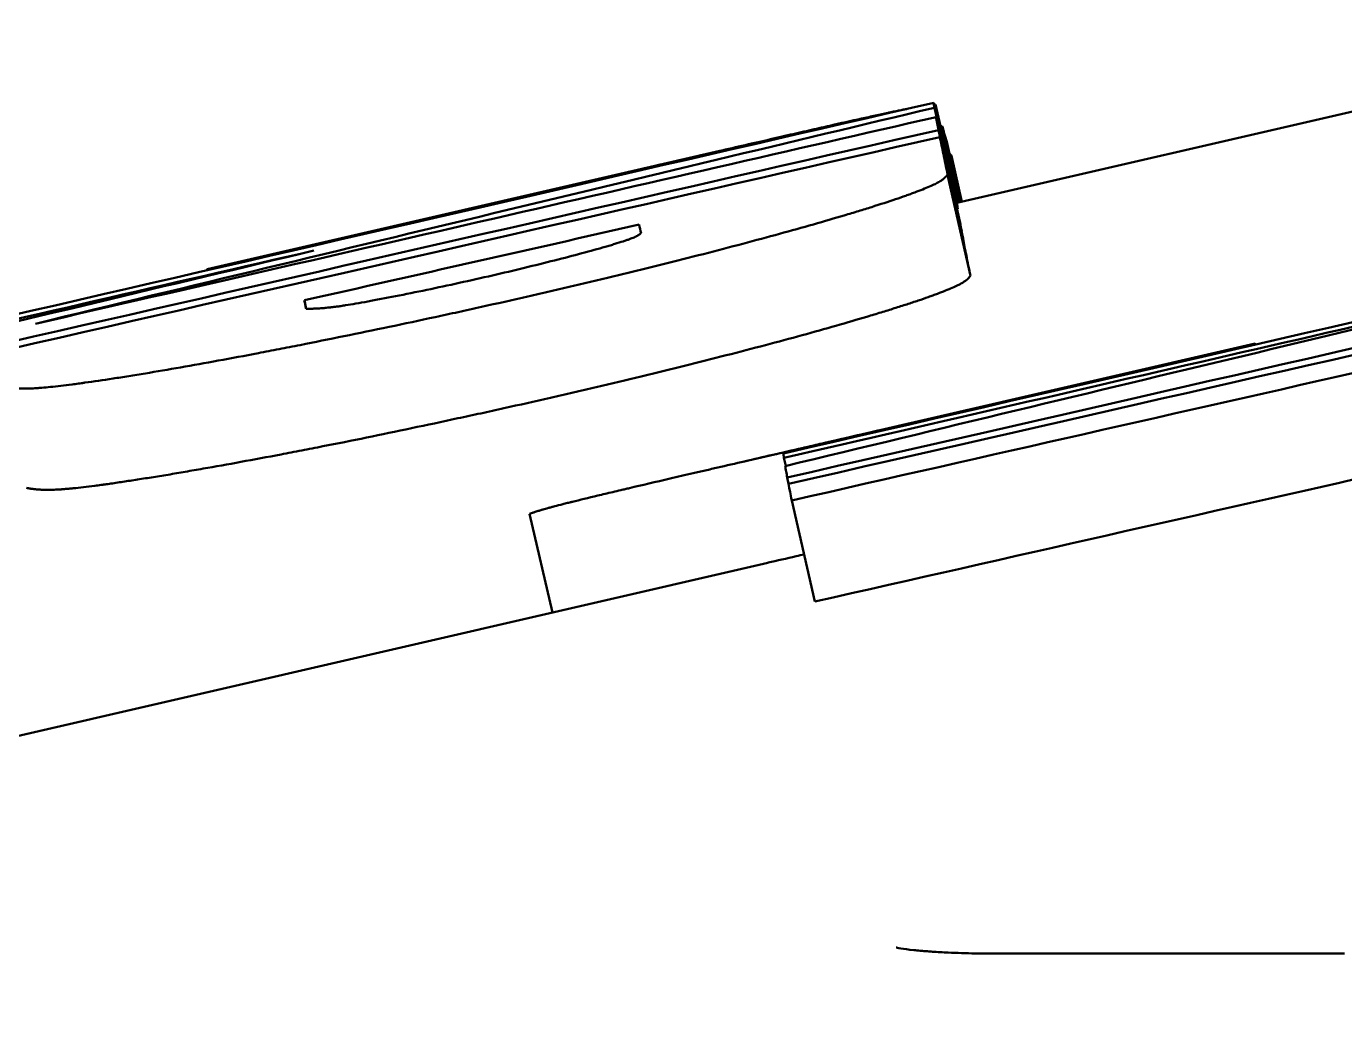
# Model space of a CAD drawing. Header units: millimetres. Extents: x 1510 to 10524, y 7125 to 13164.
# Drawn here: x 4975.117 to 4976.384, y 11275.893 to 11276.846 of the extents above; entities that cross this region are included whole.
import ezdxf

# ---------------------------------------------------------------- set-up
doc = ezdxf.new("R2010")
doc.units = ezdxf.units.MM
doc.header["$LTSCALE"] = 4
doc.layers.add('Visible (ISO)', color=7, linetype='Continuous', lineweight=50)

msp = doc.modelspace()

# ---------------------------------------------------------------- linework, layer by layer
at = {"layer": 'Visible (ISO)'}
for p, q in [((4976.7469, 11276.8456), (4976.0115, 11276.6759)), ((4976.0118, 11276.6748), (4975.9893, 11276.7722)), ((4976.0127, 11276.6761), (4975.9909, 11276.7705)), ((4976.0123, 11276.6699), (4975.9898, 11276.7674)), ((4976.0137, 11276.6609), (4975.9914, 11276.7584)), ((4976.016, 11276.6485), (4975.9937, 11276.7459)), ((4975.9973, 11276.7498), (4975.9958, 11276.7495)), ((4976.0141, 11276.6765), (4975.9973, 11276.7498)), ((4976.0173, 11276.6416), (4975.9951, 11276.7391)), ((4976.0147, 11276.6766), (4976.0016, 11276.7345)), ((4975.7835, 11276.7259), (4975.2908, 11276.6121)), ((4976.0061, 11276.7212), (4976.0161, 11276.6769)), ((4976.0244, 11276.6056), (4976.0025, 11276.703)), ((4976.0123, 11276.6699), (4976.0117, 11276.6698)), ((4976.016, 11276.6485), (4976.0157, 11276.6484)), ((4975.2909, 11276.6111), (4975.2907, 11276.6119)), ((4975.3861, 11276.5741), (4975.3842, 11276.5822)), ((4976.298, 11276.5406), (4975.8071, 11276.4273)), ((4976.298, 11276.5396), (4976.2978, 11276.5404)), ((4976.2985, 11276.5397), (4976.2985, 11276.54)), ((4975.8469, 11276.4229), (4975.8451, 11276.4307)), ((4975.8497, 11276.4058), (4975.8484, 11276.4118)), ((4975.8748, 11276.2924), (4975.8527, 11276.3898)), ((4975.6226, 11276.282), (4975.6007, 11276.3768)), ((4975.8296, 11276.3298), (4973.9389, 11275.8933)), ((4976.3841, 11275.9539), (4976.0595, 11275.9539))]:
    msp.add_line(p, q, dxfattribs=at)
for centre, major_axis, ratio, start_param, end_param in [((4987.1858, 11230.1574), (-11.1964, 46.616), 0.001375, 0.00679, 0.015757), ((4986.7665, 11230.0564), (-10.7546, 46.6196), 0.001378, 0.006802, 0.015769), ((4987.5675, 11225.7655), (-11.8709, 50.9422), 0.001154, 0.045221, 0.048669), ((4987.1398, 11227.1428), (-11.849, 49.4693), 0.001376, 6.283174, 6.285856), ((4987.5709, 11224.3954), (-12.1958, 52.2379), 0.001186, 0.043976, 0.047338), ((4988.4925, 11225.7379), (-12.1946, 50.8026), 0.001376, 6.277992, 6.285777), ((4988.4889, 11223.5074), (-12.644, 52.9286), 0.001371, 0.005937, 0.013835)]:
    msp.add_ellipse(centre, major_axis=major_axis, ratio=ratio, start_param=start_param, end_param=end_param, dxfattribs=at)
for points in [[(4974.5277, 11276.435), (4975.0468, 11276.5547), (4975.534, 11276.6672), (4975.9893, 11276.7722)], [(4975.8447, 11276.435), (4976.3638, 11276.5547), (4976.851, 11276.6672), (4977.3062, 11276.7722)], [(4975.9909, 11276.7705), (4975.9905, 11276.7705), (4975.9901, 11276.7705), (4975.9897, 11276.7704)], [(4975.9898, 11276.7674), (4975.7127, 11276.7013), (4975.4247, 11276.632), (4975.1258, 11276.5597)], [(4975.1258, 11276.5597), (4975.4254, 11276.6285), (4975.7139, 11276.6947), (4975.9914, 11276.7584)], [(4975.9937, 11276.7459), (4975.5362, 11276.6415), (4975.0487, 11276.5301), (4974.5314, 11276.4118)], [(4977.3107, 11276.7459), (4976.8532, 11276.6415), (4976.3657, 11276.5301), (4975.8484, 11276.4118)], [(4974.5325, 11276.4057), (4975.0501, 11276.5239), (4975.5376, 11276.635), (4975.9951, 11276.7391)], [(4975.8495, 11276.4057), (4976.3671, 11276.5239), (4976.8546, 11276.635), (4977.3121, 11276.7391)], [(4976.0061, 11276.7212), (4976.006, 11276.722), (4976.0052, 11276.7225), (4976.0042, 11276.7229)], [(4975.3842, 11276.5822), (4975.493, 11276.6068), (4975.6003, 11276.631), (4975.7061, 11276.655)], [(4975.3934, 11276.63), (4975.1155, 11276.566), (4974.8271, 11276.4996), (4974.5281, 11276.4307)], [(4974.5294, 11276.4227), (4974.8277, 11276.4948), (4975.1157, 11276.5639), (4975.3934, 11276.63)], [(4976.7104, 11276.63), (4976.4325, 11276.566), (4976.1441, 11276.4996), (4975.8451, 11276.4307)], [(4975.8463, 11276.4227), (4976.1447, 11276.4948), (4976.4327, 11276.5639), (4976.7104, 11276.63)], [(4976.4086, 11276.5159), (4976.2274, 11276.4748), (4976.0421, 11276.4328), (4975.8527, 11276.3898)], [(4976.4302, 11276.4184), (4976.2492, 11276.3773), (4976.0641, 11276.3354), (4975.8748, 11276.2924)]]:
    msp.add_open_spline(points, degree=3, dxfattribs=at)
for points, knots in [([(4975.9637, 11276.7663), (4975.9631, 11276.7662), (4975.9625, 11276.7661), (4975.962, 11276.766), (4975.9606, 11276.7657), (4975.9592, 11276.7654), (4975.9577, 11276.7651), (4975.9547, 11276.7645), (4975.9515, 11276.7638), (4975.948, 11276.7631), (4975.9476, 11276.763), (4975.9471, 11276.7629), (4975.9466, 11276.7628), (4975.9461, 11276.7627), (4975.9457, 11276.7626), (4975.9452, 11276.7625), (4975.9443, 11276.7623), (4975.9433, 11276.7621), (4975.9423, 11276.7619), (4975.9404, 11276.7615), (4975.9384, 11276.761), (4975.9363, 11276.7606), (4975.9322, 11276.7597), (4975.9278, 11276.7587), (4975.9232, 11276.7577), (4975.914, 11276.7557), (4975.9038, 11276.7534), (4975.8926, 11276.7509), (4975.8919, 11276.7507), (4975.8911, 11276.7505), (4975.8903, 11276.7503), (4975.8896, 11276.7502), (4975.8888, 11276.75), (4975.8881, 11276.7498), (4975.8866, 11276.7495), (4975.8851, 11276.7492), (4975.8835, 11276.7488), (4975.8804, 11276.7481), (4975.8773, 11276.7474), (4975.8741, 11276.7467), (4975.8677, 11276.7452), (4975.861, 11276.7437), (4975.8541, 11276.7421), (4975.8524, 11276.7417), (4975.8506, 11276.7413), (4975.8488, 11276.7409), (4975.847, 11276.7405), (4975.8452, 11276.7401), (4975.8434, 11276.7396), (4975.8397, 11276.7388), (4975.8359, 11276.7379), (4975.8321, 11276.737), (4975.8244, 11276.7353), (4975.8163, 11276.7334), (4975.8079, 11276.7315), (4975.7996, 11276.7296), (4975.7911, 11276.7276), (4975.7823, 11276.7256), (4975.7734, 11276.7235), (4975.7644, 11276.7214), (4975.755, 11276.7193), (4975.7363, 11276.715), (4975.7166, 11276.7104), (4975.6958, 11276.7056), (4975.6945, 11276.7053), (4975.6933, 11276.705), (4975.692, 11276.7047), (4975.6908, 11276.7044), (4975.6896, 11276.7041), (4975.6883, 11276.7038), (4975.6858, 11276.7033), (4975.6833, 11276.7027), (4975.6808, 11276.7021), (4975.6757, 11276.7009), (4975.6706, 11276.6997), (4975.6654, 11276.6985), (4975.6551, 11276.6962), (4975.6445, 11276.6937), (4975.6337, 11276.6912), (4975.6121, 11276.6862), (4975.5896, 11276.681), (4975.5662, 11276.6756), (4975.5647, 11276.6752), (4975.5634, 11276.6749), (4975.5621, 11276.6746), (4975.5607, 11276.6743), (4975.5593, 11276.674), (4975.5579, 11276.6737), (4975.5552, 11276.673), (4975.5524, 11276.6724), (4975.5496, 11276.6717), (4975.5441, 11276.6704), (4975.5384, 11276.6691), (4975.5328, 11276.6678), (4975.5215, 11276.6652), (4975.5099, 11276.6625), (4975.4982, 11276.6598), (4975.4975, 11276.6597), (4975.4969, 11276.6595), (4975.4962, 11276.6594), (4975.4955, 11276.6592), (4975.4949, 11276.6591), (4975.4942, 11276.6589), (4975.4929, 11276.6586), (4975.4915, 11276.6583), (4975.4902, 11276.658), (4975.4874, 11276.6573), (4975.4847, 11276.6567), (4975.482, 11276.6561), (4975.4764, 11276.6548), (4975.4708, 11276.6535), (4975.4651, 11276.6522), (4975.4536, 11276.6495), (4975.4417, 11276.6468), (4975.4294, 11276.6439), (4975.4286, 11276.6438), (4975.4281, 11276.6436), (4975.4275, 11276.6435), (4975.4269, 11276.6433), (4975.4262, 11276.6432), (4975.4256, 11276.643), (4975.4243, 11276.6428), (4975.423, 11276.6425), (4975.4217, 11276.6421), (4975.419, 11276.6415), (4975.4164, 11276.6409), (4975.4137, 11276.6403), (4975.4082, 11276.639), (4975.4026, 11276.6378), (4975.3969, 11276.6364), (4975.3853, 11276.6338), (4975.3731, 11276.6309), (4975.3602, 11276.6279), (4975.3594, 11276.6278), (4975.3592, 11276.6277), (4975.3587, 11276.6276), (4975.3582, 11276.6275), (4975.3577, 11276.6274), (4975.3572, 11276.6273), (4975.3562, 11276.627), (4975.3552, 11276.6268), (4975.3541, 11276.6265), (4975.3519, 11276.626), (4975.3497, 11276.6255), (4975.3473, 11276.625), (4975.3425, 11276.6239), (4975.3372, 11276.6226), (4975.3314, 11276.6213), (4975.3198, 11276.6186), (4975.3062, 11276.6155), (4975.2907, 11276.6119)], [0.1965334, 0.1965334, 0.1965334, 0.1965334, 0.203125, 0.203125, 0.203125, 0.21875, 0.21875, 0.21875, 0.25, 0.25, 0.25, 0.2539062, 0.2539062, 0.2539062, 0.2578125, 0.2578125, 0.2578125, 0.265625, 0.265625, 0.265625, 0.28125, 0.28125, 0.28125, 0.3125, 0.3125, 0.3125, 0.375, 0.375, 0.375, 0.3789062, 0.3789062, 0.3789062, 0.3828125, 0.3828125, 0.3828125, 0.390625, 0.390625, 0.390625, 0.40625, 0.40625, 0.40625, 0.4375, 0.4375, 0.4375, 0.4453125, 0.4453125, 0.4453125, 0.453125, 0.453125, 0.453125, 0.46875, 0.46875, 0.46875, 0.5, 0.5, 0.5, 0.53125, 0.53125, 0.53125, 0.5625, 0.5625, 0.5625, 0.625, 0.625, 0.625, 0.6289062, 0.6289062, 0.6289062, 0.6328125, 0.6328125, 0.6328125, 0.640625, 0.640625, 0.640625, 0.65625, 0.65625, 0.65625, 0.6875, 0.6875, 0.6875, 0.75, 0.75, 0.75, 0.7539062, 0.7539062, 0.7539062, 0.7578125, 0.7578125, 0.7578125, 0.765625, 0.765625, 0.765625, 0.78125, 0.78125, 0.78125, 0.8125, 0.8125, 0.8125, 0.8144531, 0.8144531, 0.8144531, 0.8164062, 0.8164062, 0.8164062, 0.8203125, 0.8203125, 0.8203125, 0.828125, 0.828125, 0.828125, 0.84375, 0.84375, 0.84375, 0.875, 0.875, 0.875, 0.8769531, 0.8769531, 0.8769531, 0.8789062, 0.8789062, 0.8789062, 0.8828125, 0.8828125, 0.8828125, 0.890625, 0.890625, 0.890625, 0.90625, 0.90625, 0.90625, 0.9375, 0.9375, 0.9375, 0.9394531, 0.9394531, 0.9394531, 0.9414062, 0.9414062, 0.9414062, 0.9453125, 0.9453125, 0.9453125, 0.953125, 0.953125, 0.953125, 0.96875, 0.96875, 0.96875, 1, 1, 1, 1]), ([(4975.9914, 11276.7584), (4975.9917, 11276.7566), (4975.992, 11276.7547), (4975.9928, 11276.7505), (4975.9933, 11276.7483), (4975.9937, 11276.7459)], [-0.4298864, -0.4298864, -0.4298864, -0.4298864, -0.2149431, -0.2149431, 0, 0, 0, 0]), ([(4976.0016, 11276.7345), (4976.0008, 11276.7374), (4976, 11276.7401), (4975.9986, 11276.7452), (4975.9979, 11276.7476), (4975.9973, 11276.7498)], [-0.4358984, -0.4358984, -0.4358984, -0.4358984, -0.2179492, -0.2179492, 0, 0, 0, 0]), ([(4975.9951, 11276.7391), (4975.9961, 11276.7341), (4975.9972, 11276.7286), (4975.9997, 11276.7166), (4976.0011, 11276.7101), (4976.0025, 11276.703)], [-0.8046423, -0.8046423, -0.8046423, -0.8046423, -0.4028699, -0.4028699, 0, 0, 0, 0]), ([(4976.0025, 11276.703), (4976.0014, 11276.7017), (4976.0005, 11276.7007), (4975.9996, 11276.6999), (4975.9996, 11276.6998), (4975.9995, 11276.6998), (4975.9995, 11276.6998), (4975.9994, 11276.6997), (4975.9994, 11276.6997), (4975.9993, 11276.6996), (4975.9993, 11276.6996), (4975.9992, 11276.6995), (4975.9991, 11276.6994), (4975.9989, 11276.6993), (4975.9987, 11276.6991), (4975.9985, 11276.699), (4975.9981, 11276.6986), (4975.9977, 11276.6983), (4975.9973, 11276.698), (4975.9965, 11276.6974), (4975.9955, 11276.6968), (4975.9945, 11276.6962), (4975.9944, 11276.6961), (4975.9942, 11276.696), (4975.994, 11276.6959), (4975.9939, 11276.6959), (4975.9937, 11276.6958), (4975.9936, 11276.6957), (4975.9933, 11276.6955), (4975.9929, 11276.6953), (4975.9926, 11276.6951), (4975.9919, 11276.6948), (4975.9912, 11276.6944), (4975.9904, 11276.694), (4975.9889, 11276.6933), (4975.9871, 11276.6925), (4975.9851, 11276.6916), (4975.9812, 11276.6899), (4975.9765, 11276.688), (4975.9709, 11276.6859), (4975.9695, 11276.6854), (4975.9681, 11276.6849), (4975.9667, 11276.6844), (4975.9652, 11276.6838), (4975.9637, 11276.6833), (4975.9622, 11276.6828), (4975.9591, 11276.6817), (4975.9558, 11276.6805), (4975.9524, 11276.6794), (4975.9455, 11276.677), (4975.9378, 11276.6746), (4975.9295, 11276.6719), (4975.9274, 11276.6713), (4975.9253, 11276.6706), (4975.9232, 11276.67), (4975.9211, 11276.6693), (4975.919, 11276.6686), (4975.9168, 11276.668), (4975.9124, 11276.6666), (4975.9079, 11276.6653), (4975.9032, 11276.6639), (4975.8939, 11276.6611), (4975.884, 11276.6582), (4975.8735, 11276.6552), (4975.863, 11276.6522), (4975.8522, 11276.6492), (4975.8409, 11276.6461), (4975.8296, 11276.643), (4975.8178, 11276.6398), (4975.8056, 11276.6366), (4975.7933, 11276.6333), (4975.7808, 11276.63), (4975.7679, 11276.6267), (4975.7549, 11276.6234), (4975.7415, 11276.62), (4975.7278, 11276.6166), (4975.7209, 11276.6149), (4975.7141, 11276.6132), (4975.7072, 11276.6115), (4975.7002, 11276.6098), (4975.6932, 11276.6081), (4975.6861, 11276.6064), (4975.672, 11276.603), (4975.6576, 11276.5995), (4975.6429, 11276.5961), (4975.6356, 11276.5944), (4975.6284, 11276.5927), (4975.621, 11276.591), (4975.6137, 11276.5893), (4975.6064, 11276.5876), (4975.599, 11276.5859), (4975.5842, 11276.5825), (4975.5694, 11276.5792), (4975.5544, 11276.5758), (4975.5469, 11276.5742), (4975.5395, 11276.5726), (4975.5321, 11276.5709), (4975.5247, 11276.5693), (4975.5173, 11276.5677), (4975.5099, 11276.5661), (4975.4951, 11276.5629), (4975.4803, 11276.5597), (4975.4656, 11276.5566), (4975.4509, 11276.5536), (4975.4365, 11276.5506), (4975.4223, 11276.5477), (4975.4081, 11276.5448), (4975.3941, 11276.542), (4975.3803, 11276.5392), (4975.3734, 11276.5379), (4975.3666, 11276.5366), (4975.3599, 11276.5353), (4975.3532, 11276.534), (4975.3466, 11276.5327), (4975.34, 11276.5314), (4975.3269, 11276.5289), (4975.314, 11276.5265), (4975.3014, 11276.5242), (4975.2889, 11276.5219), (4975.2768, 11276.5198), (4975.2652, 11276.5177), (4975.2535, 11276.5157), (4975.2423, 11276.5137), (4975.2314, 11276.5119), (4975.2287, 11276.5115), (4975.226, 11276.511), (4975.2233, 11276.5106), (4975.2206, 11276.5102), (4975.218, 11276.5097), (4975.2154, 11276.5093), (4975.2102, 11276.5085), (4975.2052, 11276.5077), (4975.2003, 11276.5069), (4975.1907, 11276.5055), (4975.1817, 11276.5041), (4975.1733, 11276.503), (4975.1723, 11276.5028), (4975.1712, 11276.5027), (4975.1701, 11276.5025), (4975.1691, 11276.5024), (4975.168, 11276.5022), (4975.167, 11276.5021), (4975.165, 11276.5018), (4975.163, 11276.5015), (4975.161, 11276.5013), (4975.1571, 11276.5008), (4975.1535, 11276.5003), (4975.15, 11276.4999), (4975.1431, 11276.4991), (4975.137, 11276.4985), (4975.1319, 11276.4981), (4975.1315, 11276.4981), (4975.1313, 11276.498), (4975.131, 11276.498), (4975.1307, 11276.498), (4975.1304, 11276.498), (4975.1301, 11276.498), (4975.1296, 11276.4979), (4975.129, 11276.4979), (4975.1284, 11276.4978), (4975.1273, 11276.4978), (4975.1262, 11276.4977), (4975.1252, 11276.4976), (4975.123, 11276.4975), (4975.121, 11276.4974), (4975.119, 11276.4974), (4975.1151, 11276.4973), (4975.1116, 11276.4973), (4975.1085, 11276.4975), (4975.1084, 11276.4975), (4975.1083, 11276.4975), (4975.1083, 11276.4975), (4975.1082, 11276.4975), (4975.1081, 11276.4975), (4975.108, 11276.4975), (4975.1079, 11276.4976), (4975.1077, 11276.4976), (4975.1076, 11276.4976), (4975.1073, 11276.4976), (4975.107, 11276.4976), (4975.1067, 11276.4976), (4975.1061, 11276.4977), (4975.1054, 11276.4977), (4975.1048, 11276.4978), (4975.1036, 11276.4979), (4975.1024, 11276.4981), (4975.1012, 11276.4982), (4975.1012, 11276.4982), (4975.1011, 11276.4982), (4975.1011, 11276.4982), (4975.1011, 11276.4982), (4975.101, 11276.4982), (4975.1009, 11276.4983), (4975.1008, 11276.4983), (4975.1008, 11276.4983), (4975.1007, 11276.4983), (4975.1005, 11276.4983), (4975.1003, 11276.4983), (4975.1001, 11276.4984), (4975.0997, 11276.4984), (4975.0992, 11276.4985), (4975.0987, 11276.4986), (4975.0977, 11276.4987), (4975.0965, 11276.4989), (4975.0951, 11276.4992)], [0, 0, 0, 0, 0.03125, 0.03125, 0.03125, 0.032227, 0.032227, 0.032227, 0.033203, 0.033203, 0.033203, 0.035156, 0.035156, 0.035156, 0.039063, 0.039063, 0.039063, 0.046875, 0.046875, 0.046875, 0.0625, 0.0625, 0.0625, 0.064453, 0.064453, 0.064453, 0.066406, 0.066406, 0.066406, 0.070313, 0.070313, 0.070313, 0.078125, 0.078125, 0.078125, 0.09375, 0.09375, 0.09375, 0.125, 0.125, 0.125, 0.132812, 0.132812, 0.132812, 0.140625, 0.140625, 0.140625, 0.15625, 0.15625, 0.15625, 0.1875, 0.1875, 0.1875, 0.195312, 0.195312, 0.195312, 0.203125, 0.203125, 0.203125, 0.21875, 0.21875, 0.21875, 0.25, 0.25, 0.25, 0.28125, 0.28125, 0.28125, 0.3125, 0.3125, 0.3125, 0.34375, 0.34375, 0.34375, 0.375, 0.375, 0.375, 0.390625, 0.390625, 0.390625, 0.40625, 0.40625, 0.40625, 0.4375, 0.4375, 0.4375, 0.453125, 0.453125, 0.453125, 0.46875, 0.46875, 0.46875, 0.5, 0.5, 0.5, 0.515625, 0.515625, 0.515625, 0.53125, 0.53125, 0.53125, 0.5625, 0.5625, 0.5625, 0.59375, 0.59375, 0.59375, 0.625, 0.625, 0.625, 0.640625, 0.640625, 0.640625, 0.65625, 0.65625, 0.65625, 0.6875, 0.6875, 0.6875, 0.71875, 0.71875, 0.71875, 0.75, 0.75, 0.75, 0.757813, 0.757813, 0.757813, 0.765625, 0.765625, 0.765625, 0.78125, 0.78125, 0.78125, 0.8125, 0.8125, 0.8125, 0.816406, 0.816406, 0.816406, 0.820313, 0.820313, 0.820313, 0.828125, 0.828125, 0.828125, 0.84375, 0.84375, 0.84375, 0.875, 0.875, 0.875, 0.876953, 0.876953, 0.876953, 0.878906, 0.878906, 0.878906, 0.882813, 0.882813, 0.882813, 0.890625, 0.890625, 0.890625, 0.90625, 0.90625, 0.90625, 0.9375, 0.9375, 0.9375, 0.938477, 0.938477, 0.938477, 0.939453, 0.939453, 0.939453, 0.941406, 0.941406, 0.941406, 0.945313, 0.945313, 0.945313, 0.953125, 0.953125, 0.953125, 0.96875, 0.96875, 0.96875, 0.968872, 0.968872, 0.968872, 0.970703, 0.970703, 0.970703, 0.972656, 0.972656, 0.972656, 0.976563, 0.976563, 0.976563, 0.984375, 0.984375, 0.984375, 1, 1, 1, 1]), ([(4976.0137, 11276.6609), (4976.014, 11276.6592), (4976.0144, 11276.6572), (4976.0151, 11276.6531), (4976.0155, 11276.6509), (4976.016, 11276.6485)], [-0.428866, -0.428866, -0.428866, -0.428866, -0.2144095, -0.2144095, 0, 0, 0, 0]), ([(4975.7078, 11276.6467), (4975.7072, 11276.6462), (4975.7066, 11276.6457), (4975.706, 11276.6453), (4975.7057, 11276.6451), (4975.7054, 11276.645), (4975.7052, 11276.6448), (4975.705, 11276.6447), (4975.7049, 11276.6446), (4975.7047, 11276.6445), (4975.7047, 11276.6445), (4975.7046, 11276.6444), (4975.7045, 11276.6444), (4975.7045, 11276.6444), (4975.7044, 11276.6444), (4975.7043, 11276.6443), (4975.7043, 11276.6443), (4975.7042, 11276.6442), (4975.7042, 11276.6442), (4975.7041, 11276.6442), (4975.704, 11276.6441), (4975.704, 11276.6441), (4975.7039, 11276.644), (4975.7037, 11276.644), (4975.7036, 11276.6439), (4975.7033, 11276.6438), (4975.7031, 11276.6437), (4975.7028, 11276.6435), (4975.7023, 11276.6433), (4975.7018, 11276.6431), (4975.7011, 11276.6427), (4975.7005, 11276.6425), (4975.6998, 11276.6422), (4975.699, 11276.6419), (4975.6983, 11276.6416), (4975.6976, 11276.6414), (4975.6967, 11276.641), (4975.6963, 11276.6409), (4975.6958, 11276.6407), (4975.6953, 11276.6405), (4975.6948, 11276.6403), (4975.6943, 11276.6402), (4975.6938, 11276.64), (4975.6928, 11276.6396), (4975.6917, 11276.6393), (4975.6905, 11276.6389), (4975.6881, 11276.6381), (4975.6854, 11276.6373), (4975.6826, 11276.6364), (4975.6811, 11276.6359), (4975.6797, 11276.6355), (4975.6781, 11276.635), (4975.6766, 11276.6346), (4975.675, 11276.6341), (4975.6733, 11276.6336), (4975.67, 11276.6327), (4975.6664, 11276.6316), (4975.6627, 11276.6306), (4975.6475, 11276.6264), (4975.63, 11276.6218), (4975.6105, 11276.617), (4975.6007, 11276.6146), (4975.5908, 11276.6122), (4975.5805, 11276.6097), (4975.5703, 11276.6073), (4975.5598, 11276.6049), (4975.5491, 11276.6025), (4975.5277, 11276.5977), (4975.5067, 11276.5932), (4975.4865, 11276.5891), (4975.4764, 11276.587), (4975.4671, 11276.5852), (4975.458, 11276.5835), (4975.4535, 11276.5826), (4975.4492, 11276.5818), (4975.4452, 11276.5811), (4975.4411, 11276.5803), (4975.4373, 11276.5797), (4975.4337, 11276.5791), (4975.4302, 11276.5784), (4975.4269, 11276.5779), (4975.4238, 11276.5774), (4975.4223, 11276.5772), (4975.4208, 11276.577), (4975.4194, 11276.5767), (4975.4186, 11276.5766), (4975.4179, 11276.5765), (4975.4173, 11276.5764), (4975.4166, 11276.5763), (4975.4158, 11276.5762), (4975.4152, 11276.5762), (4975.4149, 11276.5761), (4975.4147, 11276.5761), (4975.4144, 11276.576), (4975.4141, 11276.576), (4975.4138, 11276.576), (4975.4135, 11276.5759), (4975.4129, 11276.5758), (4975.4123, 11276.5758), (4975.4117, 11276.5757), (4975.4106, 11276.5756), (4975.4095, 11276.5754), (4975.4084, 11276.5753), (4975.4073, 11276.5752), (4975.4063, 11276.5751), (4975.4053, 11276.575), (4975.4048, 11276.5749), (4975.4043, 11276.5749), (4975.4038, 11276.5748), (4975.4035, 11276.5748), (4975.4033, 11276.5748), (4975.4031, 11276.5747), (4975.4028, 11276.5747), (4975.4025, 11276.5747), (4975.4023, 11276.5747), (4975.4021, 11276.5747), (4975.4019, 11276.5747), (4975.4017, 11276.5746), (4975.4015, 11276.5746), (4975.4014, 11276.5746), (4975.4011, 11276.5746), (4975.4008, 11276.5746), (4975.4004, 11276.5745), (4975.4, 11276.5745), (4975.3992, 11276.5744), (4975.3984, 11276.5744), (4975.3977, 11276.5743), (4975.3969, 11276.5743), (4975.3961, 11276.5743), (4975.3954, 11276.5742), (4975.395, 11276.5742), (4975.3947, 11276.5742), (4975.3943, 11276.5742), (4975.3941, 11276.5742), (4975.3939, 11276.5742), (4975.3937, 11276.5742), (4975.3936, 11276.5742), (4975.3935, 11276.5742), (4975.3934, 11276.5742), (4975.3934, 11276.5742), (4975.3932, 11276.5742), (4975.3932, 11276.5742), (4975.393, 11276.5742), (4975.393, 11276.5742), (4975.3928, 11276.5741), (4975.3927, 11276.5741), (4975.3926, 11276.5741), (4975.3925, 11276.5741), (4975.3923, 11276.5741), (4975.3921, 11276.5741), (4975.3918, 11276.5741), (4975.3913, 11276.5741), (4975.3907, 11276.5741), (4975.3901, 11276.5741), (4975.3889, 11276.5741), (4975.3873, 11276.5741), (4975.3859, 11276.5741)], [0, 0, 0, 0, 0.03125, 0.03125, 0.03125, 0.046875, 0.046875, 0.046875, 0.054688, 0.054688, 0.054688, 0.058594, 0.058594, 0.058594, 0.0625, 0.0625, 0.0625, 0.063754, 0.063754, 0.063754, 0.065088, 0.065088, 0.065088, 0.06804, 0.06804, 0.06804, 0.075431, 0.075431, 0.075431, 0.093744, 0.093744, 0.093744, 0.109375, 0.109375, 0.109375, 0.125, 0.125, 0.125, 0.132427, 0.132427, 0.132427, 0.140268, 0.140268, 0.140268, 0.156249, 0.156249, 0.156249, 0.1875, 0.1875, 0.1875, 0.203333, 0.203333, 0.203333, 0.218945, 0.218945, 0.218945, 0.25, 0.25, 0.25, 0.375, 0.375, 0.375, 0.437602, 0.437602, 0.437602, 0.5, 0.5, 0.5, 0.625, 0.625, 0.625, 0.6875, 0.6875, 0.6875, 0.718522, 0.718522, 0.718522, 0.75, 0.75, 0.75, 0.78125, 0.78125, 0.78125, 0.796875, 0.796875, 0.796875, 0.804687, 0.804687, 0.804687, 0.8125, 0.8125, 0.8125, 0.816686, 0.816686, 0.816686, 0.82071, 0.82071, 0.82071, 0.828468, 0.828468, 0.828468, 0.84375, 0.84375, 0.84375, 0.859375, 0.859375, 0.859375, 0.867187, 0.867187, 0.867187, 0.871094, 0.871094, 0.871094, 0.875, 0.875, 0.875, 0.879473, 0.879473, 0.879473, 0.883593, 0.883593, 0.883593, 0.891274, 0.891274, 0.891274, 0.90625, 0.90625, 0.90625, 0.921875, 0.921875, 0.921875, 0.929687, 0.929687, 0.929687, 0.933594, 0.933594, 0.933594, 0.935547, 0.935547, 0.935547, 0.9375, 0.9375, 0.9375, 0.94353, 0.94353, 0.94353, 0.948542, 0.948542, 0.948542, 0.957111, 0.957111, 0.957111, 0.97177, 0.97177, 0.97177, 1, 1, 1, 1]), ([(4976.0173, 11276.6416), (4976.0182, 11276.6367), (4976.0193, 11276.6312), (4976.0217, 11276.6192), (4976.023, 11276.6126), (4976.0244, 11276.6056)], [-0.8021992, -0.8021992, -0.8021992, -0.8021992, -0.4015141, -0.4015141, 0, 0, 0, 0]), ([(4976.0244, 11276.6056), (4976.0238, 11276.605), (4976.0233, 11276.6044), (4976.0228, 11276.6038), (4976.0224, 11276.6033), (4976.0219, 11276.6029), (4976.0215, 11276.6025), (4976.0215, 11276.6025), (4976.0215, 11276.6025), (4976.0214, 11276.6024), (4976.0214, 11276.6024), (4976.0213, 11276.6024), (4976.0213, 11276.6023), (4976.0213, 11276.6023), (4976.0212, 11276.6022), (4976.0212, 11276.6022), (4976.0211, 11276.6021), (4976.021, 11276.602), (4976.0209, 11276.602), (4976.0207, 11276.6018), (4976.0205, 11276.6016), (4976.0203, 11276.6015), (4976.0199, 11276.6012), (4976.0196, 11276.6009), (4976.0191, 11276.6006), (4976.0187, 11276.6003), (4976.0182, 11276.6), (4976.0178, 11276.5997), (4976.0175, 11276.5995), (4976.0173, 11276.5994), (4976.0171, 11276.5992), (4976.0168, 11276.5991), (4976.0166, 11276.5989), (4976.0163, 11276.5988), (4976.0162, 11276.5987), (4976.016, 11276.5986), (4976.0159, 11276.5985), (4976.0157, 11276.5984), (4976.0155, 11276.5983), (4976.0154, 11276.5982), (4976.0151, 11276.5981), (4976.0147, 11276.5979), (4976.0144, 11276.5977), (4976.0137, 11276.5973), (4976.013, 11276.597), (4976.0122, 11276.5966), (4976.0107, 11276.5958), (4976.009, 11276.595), (4976.0069, 11276.5942), (4976.005, 11276.5933), (4976.0028, 11276.5924), (4976.0004, 11276.5915), (4975.998, 11276.5905), (4975.9954, 11276.5895), (4975.9927, 11276.5885), (4975.9913, 11276.588), (4975.9899, 11276.5875), (4975.9884, 11276.5869), (4975.987, 11276.5864), (4975.9855, 11276.5859), (4975.9839, 11276.5853), (4975.9809, 11276.5842), (4975.9776, 11276.5831), (4975.9741, 11276.5819), (4975.9707, 11276.5808), (4975.967, 11276.5796), (4975.9632, 11276.5783), (4975.9594, 11276.5771), (4975.9553, 11276.5758), (4975.9512, 11276.5745), (4975.9491, 11276.5738), (4975.9471, 11276.5732), (4975.945, 11276.5725), (4975.9428, 11276.5719), (4975.9407, 11276.5712), (4975.9385, 11276.5705), (4975.9341, 11276.5692), (4975.9296, 11276.5678), (4975.9249, 11276.5664), (4975.9156, 11276.5637), (4975.9057, 11276.5608), (4975.8952, 11276.5578), (4975.8847, 11276.5548), (4975.8739, 11276.5518), (4975.8626, 11276.5486), (4975.8512, 11276.5455), (4975.8394, 11276.5423), (4975.8273, 11276.5391), (4975.8151, 11276.5359), (4975.8025, 11276.5326), (4975.7895, 11276.5293), (4975.7766, 11276.526), (4975.763, 11276.5225), (4975.7495, 11276.5192), (4975.7426, 11276.5175), (4975.7358, 11276.5158), (4975.7288, 11276.5141), (4975.7219, 11276.5124), (4975.7149, 11276.5107), (4975.7078, 11276.509), (4975.6937, 11276.5055), (4975.6793, 11276.5021), (4975.6646, 11276.4987), (4975.6573, 11276.4969), (4975.65, 11276.4952), (4975.6427, 11276.4935), (4975.6354, 11276.4918), (4975.628, 11276.4902), (4975.6207, 11276.4885), (4975.6058, 11276.4851), (4975.5909, 11276.4817), (4975.576, 11276.4784), (4975.5686, 11276.4768), (4975.5612, 11276.4751), (4975.5538, 11276.4735), (4975.5464, 11276.4719), (4975.539, 11276.4703), (4975.5316, 11276.4687), (4975.5167, 11276.4654), (4975.5019, 11276.4623), (4975.4873, 11276.4592), (4975.4727, 11276.4561), (4975.4582, 11276.4531), (4975.444, 11276.4502), (4975.4298, 11276.4473), (4975.4157, 11276.4445), (4975.402, 11276.4418), (4975.3951, 11276.4404), (4975.3884, 11276.4391), (4975.3817, 11276.4378), (4975.375, 11276.4365), (4975.3683, 11276.4352), (4975.3618, 11276.434), (4975.3486, 11276.4315), (4975.3357, 11276.4291), (4975.3232, 11276.4268), (4975.3107, 11276.4245), (4975.2986, 11276.4223), (4975.2869, 11276.4203), (4975.2811, 11276.4193), (4975.2754, 11276.4183), (4975.2698, 11276.4173), (4975.2641, 11276.4163), (4975.2587, 11276.4154), (4975.2532, 11276.4145), (4975.2505, 11276.4141), (4975.2477, 11276.4136), (4975.2451, 11276.4132), (4975.2424, 11276.4127), (4975.2398, 11276.4123), (4975.2372, 11276.4119), (4975.232, 11276.4111), (4975.227, 11276.4103), (4975.2221, 11276.4095), (4975.2173, 11276.4088), (4975.2126, 11276.4081), (4975.2081, 11276.4074), (4975.2059, 11276.4071), (4975.2037, 11276.4067), (4975.2015, 11276.4064), (4975.1994, 11276.4061), (4975.1973, 11276.4058), (4975.1952, 11276.4055), (4975.1941, 11276.4054), (4975.193, 11276.4052), (4975.192, 11276.4051), (4975.1909, 11276.4049), (4975.1899, 11276.4048), (4975.1889, 11276.4046), (4975.1868, 11276.4044), (4975.1848, 11276.4041), (4975.1829, 11276.4039), (4975.179, 11276.4033), (4975.1753, 11276.4029), (4975.1718, 11276.4025), (4975.1684, 11276.4021), (4975.1652, 11276.4017), (4975.1621, 11276.4014), (4975.1606, 11276.4013), (4975.1592, 11276.4011), (4975.1578, 11276.401), (4975.1571, 11276.4009), (4975.1564, 11276.4009), (4975.1557, 11276.4008), (4975.155, 11276.4008), (4975.1543, 11276.4007), (4975.1537, 11276.4007), (4975.1534, 11276.4006), (4975.1532, 11276.4006), (4975.1529, 11276.4006), (4975.1526, 11276.4006), (4975.1523, 11276.4005), (4975.152, 11276.4005), (4975.1514, 11276.4005), (4975.1509, 11276.4004), (4975.1503, 11276.4004), (4975.1492, 11276.4003), (4975.1481, 11276.4003), (4975.147, 11276.4002), (4975.1449, 11276.4001), (4975.1428, 11276.4), (4975.1409, 11276.4), (4975.139, 11276.3999), (4975.1371, 11276.3999), (4975.1354, 11276.3999), (4975.1343, 11276.3999), (4975.1332, 11276.4), (4975.1322, 11276.4), (4975.1316, 11276.4), (4975.1309, 11276.4001), (4975.1304, 11276.4001), (4975.1303, 11276.4001), (4975.1303, 11276.4001), (4975.1302, 11276.4001), (4975.1301, 11276.4001), (4975.13, 11276.4001), (4975.1299, 11276.4001), (4975.1298, 11276.4001), (4975.1296, 11276.4001), (4975.1295, 11276.4001), (4975.1292, 11276.4002), (4975.1289, 11276.4002), (4975.1286, 11276.4002), (4975.128, 11276.4002), (4975.1273, 11276.4003), (4975.1267, 11276.4004), (4975.1261, 11276.4004), (4975.1255, 11276.4005), (4975.1249, 11276.4006), (4975.1245, 11276.4006), (4975.1242, 11276.4006), (4975.1238, 11276.4007), (4975.1236, 11276.4007), (4975.1232, 11276.4008), (4975.1231, 11276.4008), (4975.123, 11276.4008), (4975.1229, 11276.4008), (4975.1229, 11276.4008), (4975.1228, 11276.4008), (4975.1227, 11276.4008), (4975.1226, 11276.4009), (4975.1224, 11276.4009), (4975.1223, 11276.4009), (4975.122, 11276.4009), (4975.1217, 11276.401), (4975.1212, 11276.4011), (4975.1207, 11276.4011), (4975.1196, 11276.4013), (4975.1183, 11276.4015), (4975.117, 11276.4018)], [0, 0, 0, 0, 0.015625, 0.015625, 0.015625, 0.030273, 0.030273, 0.030273, 0.03125, 0.03125, 0.03125, 0.031901, 0.031901, 0.031901, 0.032592, 0.032592, 0.032592, 0.034116, 0.034116, 0.034116, 0.037864, 0.037864, 0.037864, 0.046872, 0.046872, 0.046872, 0.054687, 0.054687, 0.054687, 0.058594, 0.058594, 0.058594, 0.0625, 0.0625, 0.0625, 0.064271, 0.064271, 0.064271, 0.066081, 0.066081, 0.066081, 0.069816, 0.069816, 0.069816, 0.07766, 0.07766, 0.07766, 0.093749, 0.093749, 0.093749, 0.109375, 0.109375, 0.109375, 0.125, 0.125, 0.125, 0.132893, 0.132893, 0.132893, 0.140696, 0.140696, 0.140696, 0.15625, 0.15625, 0.15625, 0.171875, 0.171875, 0.171875, 0.1875, 0.1875, 0.1875, 0.195439, 0.195439, 0.195439, 0.203313, 0.203313, 0.203313, 0.218927, 0.218927, 0.218927, 0.25, 0.25, 0.25, 0.281179, 0.281179, 0.281179, 0.312524, 0.312524, 0.312524, 0.34383, 0.34383, 0.34383, 0.375, 0.375, 0.375, 0.390756, 0.390756, 0.390756, 0.406414, 0.406414, 0.406414, 0.437559, 0.437559, 0.437559, 0.453106, 0.453106, 0.453106, 0.468675, 0.468675, 0.468675, 0.5, 0.5, 0.5, 0.515683, 0.515683, 0.515683, 0.531275, 0.531275, 0.531275, 0.5625, 0.5625, 0.5625, 0.593751, 0.593751, 0.593751, 0.625, 0.625, 0.625, 0.640679, 0.640679, 0.640679, 0.656267, 0.656267, 0.656267, 0.6875, 0.6875, 0.6875, 0.71875, 0.71875, 0.71875, 0.734375, 0.734375, 0.734375, 0.75, 0.75, 0.75, 0.757722, 0.757722, 0.757722, 0.765544, 0.765544, 0.765544, 0.78125, 0.78125, 0.78125, 0.796875, 0.796875, 0.796875, 0.804687, 0.804687, 0.804687, 0.8125, 0.8125, 0.8125, 0.816291, 0.816291, 0.816291, 0.820141, 0.820141, 0.820141, 0.827971, 0.827971, 0.827971, 0.84375, 0.84375, 0.84375, 0.859375, 0.859375, 0.859375, 0.867187, 0.867187, 0.867187, 0.871094, 0.871094, 0.871094, 0.875, 0.875, 0.875, 0.877141, 0.877141, 0.877141, 0.879226, 0.879226, 0.879226, 0.883265, 0.883265, 0.883265, 0.891011, 0.891011, 0.891011, 0.906252, 0.906252, 0.906252, 0.921875, 0.921875, 0.921875, 0.931665, 0.931665, 0.931665, 0.9375, 0.9375, 0.9375, 0.938695, 0.938695, 0.938695, 0.939813, 0.939813, 0.939813, 0.941894, 0.941894, 0.941894, 0.945712, 0.945712, 0.945712, 0.95313, 0.95313, 0.95313, 0.96094, 0.96094, 0.96094, 0.965602, 0.965602, 0.965602, 0.96875, 0.96875, 0.96875, 0.972064, 0.972064, 0.972064, 0.974652, 0.974652, 0.974652, 0.978941, 0.978941, 0.978941, 0.986135, 0.986135, 0.986135, 1, 1, 1, 1]), ([(4976.2978, 11276.5404), (4976.2671, 11276.5333), (4976.2439, 11276.5279), (4976.2284, 11276.5244), (4976.2282, 11276.5243), (4976.2277, 11276.5242), (4976.2273, 11276.5241), (4976.2269, 11276.524), (4976.2265, 11276.5239), (4976.2261, 11276.5238), (4976.2253, 11276.5236), (4976.2245, 11276.5234), (4976.2237, 11276.5233), (4976.2221, 11276.5229), (4976.2205, 11276.5225), (4976.219, 11276.5222), (4976.2159, 11276.5215), (4976.2128, 11276.5207), (4976.2098, 11276.52), (4976.2037, 11276.5186), (4976.1978, 11276.5173), (4976.192, 11276.5159), (4976.1805, 11276.5133), (4976.1696, 11276.5108), (4976.1593, 11276.5084), (4976.159, 11276.5083), (4976.1585, 11276.5082), (4976.1582, 11276.5081), (4976.1578, 11276.5081), (4976.1574, 11276.508), (4976.157, 11276.5079), (4976.1563, 11276.5077), (4976.1555, 11276.5075), (4976.1548, 11276.5074), (4976.1533, 11276.507), (4976.1518, 11276.5067), (4976.1503, 11276.5063), (4976.1473, 11276.5056), (4976.1443, 11276.505), (4976.1414, 11276.5043), (4976.1355, 11276.5029), (4976.1297, 11276.5016), (4976.124, 11276.5003), (4976.1125, 11276.4976), (4976.1014, 11276.495), (4976.0905, 11276.4925), (4976.0892, 11276.4922), (4976.0876, 11276.4919), (4976.0862, 11276.4915), (4976.0848, 11276.4912), (4976.0833, 11276.4909), (4976.0819, 11276.4906), (4976.079, 11276.4899), (4976.0761, 11276.4892), (4976.0733, 11276.4886), (4976.0676, 11276.4873), (4976.0619, 11276.4859), (4976.0562, 11276.4846), (4976.0449, 11276.482), (4976.0337, 11276.4795), (4976.0226, 11276.4769), (4976.0212, 11276.4766), (4976.0197, 11276.4762), (4976.0183, 11276.4759), (4976.0168, 11276.4756), (4976.0154, 11276.4752), (4976.0139, 11276.4749), (4976.0111, 11276.4742), (4976.0082, 11276.4736), (4976.0053, 11276.4729), (4975.9996, 11276.4716), (4975.994, 11276.4703), (4975.9884, 11276.469), (4975.9772, 11276.4664), (4975.9662, 11276.4639), (4975.9554, 11276.4614), (4975.9339, 11276.4565), (4975.9131, 11276.4517), (4975.8933, 11276.4471), (4975.892, 11276.4468), (4975.8907, 11276.4465), (4975.8894, 11276.4462), (4975.8881, 11276.4459), (4975.8868, 11276.4456), (4975.8855, 11276.4453), (4975.8829, 11276.4447), (4975.8804, 11276.4442), (4975.8778, 11276.4436), (4975.8728, 11276.4424), (4975.8678, 11276.4413), (4975.8629, 11276.4401), (4975.8531, 11276.4379), (4975.8436, 11276.4357), (4975.8344, 11276.4336), (4975.8253, 11276.4315), (4975.8162, 11276.4294), (4975.8074, 11276.4273), (4975.7985, 11276.4253), (4975.7899, 11276.4233), (4975.7815, 11276.4214), (4975.7794, 11276.4209), (4975.7775, 11276.4204), (4975.7755, 11276.42), (4975.7735, 11276.4195), (4975.7715, 11276.419), (4975.7695, 11276.4186), (4975.7656, 11276.4177), (4975.7617, 11276.4168), (4975.7579, 11276.4159), (4975.7502, 11276.4141), (4975.7429, 11276.4124), (4975.7358, 11276.4108), (4975.7217, 11276.4075), (4975.7086, 11276.4044), (4975.6967, 11276.4016), (4975.696, 11276.4014), (4975.6953, 11276.4013), (4975.6946, 11276.4011), (4975.6939, 11276.401), (4975.6933, 11276.4008), (4975.6926, 11276.4006), (4975.6912, 11276.4003), (4975.6898, 11276.4), (4975.6885, 11276.3997), (4975.6858, 11276.399), (4975.6832, 11276.3984), (4975.6807, 11276.3978), (4975.6756, 11276.3966), (4975.6708, 11276.3955), (4975.6662, 11276.3944), (4975.657, 11276.3922), (4975.6489, 11276.3902), (4975.6418, 11276.3884), (4975.6414, 11276.3883), (4975.641, 11276.3882), (4975.6406, 11276.3881), (4975.6402, 11276.388), (4975.6398, 11276.3879), (4975.6394, 11276.3878), (4975.6386, 11276.3876), (4975.6378, 11276.3874), (4975.6371, 11276.3873), (4975.6355, 11276.3869), (4975.6341, 11276.3865), (4975.6327, 11276.3861), (4975.6298, 11276.3854), (4975.6272, 11276.3848), (4975.6248, 11276.3841), (4975.6247, 11276.3841), (4975.6246, 11276.3841), (4975.6244, 11276.384), (4975.6243, 11276.384), (4975.6242, 11276.384), (4975.624, 11276.3839), (4975.6238, 11276.3839), (4975.6235, 11276.3838), (4975.6233, 11276.3837), (4975.6227, 11276.3836), (4975.6222, 11276.3834), (4975.6217, 11276.3833), (4975.6207, 11276.383), (4975.6197, 11276.3828), (4975.6188, 11276.3825), (4975.6169, 11276.382), (4975.6152, 11276.3815), (4975.6136, 11276.381), (4975.6135, 11276.381), (4975.6134, 11276.381), (4975.6133, 11276.381), (4975.6132, 11276.381), (4975.6132, 11276.3809), (4975.6131, 11276.3809), (4975.6129, 11276.3809), (4975.6128, 11276.3808), (4975.6126, 11276.3808), (4975.6123, 11276.3807), (4975.612, 11276.3806), (4975.6116, 11276.3805), (4975.611, 11276.3803), (4975.6104, 11276.3801), (4975.6098, 11276.3799), (4975.6085, 11276.3795), (4975.6073, 11276.3791), (4975.6062, 11276.3788), (4975.6062, 11276.3788), (4975.6062, 11276.3788), (4975.6062, 11276.3788), (4975.6061, 11276.3787), (4975.6061, 11276.3787), (4975.6061, 11276.3787), (4975.606, 11276.3787), (4975.606, 11276.3787), (4975.606, 11276.3787), (4975.6059, 11276.3787), (4975.6059, 11276.3787), (4975.6058, 11276.3786), (4975.6056, 11276.3786), (4975.6055, 11276.3785), (4975.6053, 11276.3785), (4975.605, 11276.3783), (4975.6046, 11276.3782), (4975.6041, 11276.378), (4975.6032, 11276.3777), (4975.602, 11276.3773), (4975.6007, 11276.3768)], [0, 0, 0, 0, 0.0625, 0.0625, 0.0625, 0.063477, 0.063477, 0.063477, 0.064453, 0.064453, 0.064453, 0.066406, 0.066406, 0.066406, 0.070312, 0.070312, 0.070312, 0.078125, 0.078125, 0.078125, 0.09375, 0.09375, 0.09375, 0.125, 0.125, 0.125, 0.125977, 0.125977, 0.125977, 0.126953, 0.126953, 0.126953, 0.128906, 0.128906, 0.128906, 0.132812, 0.132812, 0.132812, 0.140625, 0.140625, 0.140625, 0.15625, 0.15625, 0.15625, 0.1875, 0.1875, 0.1875, 0.191406, 0.191406, 0.191406, 0.195312, 0.195312, 0.195312, 0.203125, 0.203125, 0.203125, 0.21875, 0.21875, 0.21875, 0.25, 0.25, 0.25, 0.253906, 0.253906, 0.253906, 0.257812, 0.257812, 0.257812, 0.265625, 0.265625, 0.265625, 0.28125, 0.28125, 0.28125, 0.3125, 0.3125, 0.3125, 0.375, 0.375, 0.375, 0.378906, 0.378906, 0.378906, 0.382812, 0.382812, 0.382812, 0.390625, 0.390625, 0.390625, 0.40625, 0.40625, 0.40625, 0.4375, 0.4375, 0.4375, 0.46875, 0.46875, 0.46875, 0.5, 0.5, 0.5, 0.507812, 0.507812, 0.507812, 0.515625, 0.515625, 0.515625, 0.53125, 0.53125, 0.53125, 0.5625, 0.5625, 0.5625, 0.625, 0.625, 0.625, 0.628906, 0.628906, 0.628906, 0.632812, 0.632812, 0.632812, 0.640625, 0.640625, 0.640625, 0.65625, 0.65625, 0.65625, 0.6875, 0.6875, 0.6875, 0.75, 0.75, 0.75, 0.753906, 0.753906, 0.753906, 0.757812, 0.757812, 0.757812, 0.765625, 0.765625, 0.765625, 0.78125, 0.78125, 0.78125, 0.8125, 0.8125, 0.8125, 0.814453, 0.814453, 0.814453, 0.816406, 0.816406, 0.816406, 0.820312, 0.820312, 0.820312, 0.828125, 0.828125, 0.828125, 0.84375, 0.84375, 0.84375, 0.875, 0.875, 0.875, 0.876953, 0.876953, 0.876953, 0.878906, 0.878906, 0.878906, 0.882812, 0.882812, 0.882812, 0.890625, 0.890625, 0.890625, 0.90625, 0.90625, 0.90625, 0.9375, 0.9375, 0.9375, 0.937622, 0.937622, 0.937622, 0.939453, 0.939453, 0.939453, 0.941406, 0.941406, 0.941406, 0.945312, 0.945312, 0.945312, 0.953125, 0.953125, 0.953125, 0.96875, 0.96875, 0.96875, 1, 1, 1, 1]), ([(4975.8484, 11276.4118), (4975.848, 11276.4139), (4975.8476, 11276.4158), (4975.8469, 11276.4195), (4975.8466, 11276.4212), (4975.8463, 11276.4227)], [-0.4297868, -0.4297868, -0.4297868, -0.4297868, -0.2148934, -0.2148934, 0, 0, 0, 0]), ([(4975.8527, 11276.3898), (4975.8521, 11276.3928), (4975.8515, 11276.3955), (4975.8505, 11276.4008), (4975.85, 11276.4033), (4975.8495, 11276.4057)], [-0.4357829, -0.4357829, -0.4357829, -0.4357829, -0.2178914, -0.2178914, 0, 0, 0, 0]), ([(4975.8645, 11276.3379), (4975.862, 11276.3373), (4975.8594, 11276.3367), (4975.8569, 11276.3361), (4975.8477, 11276.334), (4975.8387, 11276.3319), (4975.8299, 11276.3299), (4975.8298, 11276.3299), (4975.8297, 11276.3298), (4975.8296, 11276.3298)], [0.42900565, 0.42900565, 0.42900565, 0.42900565, 0.4375, 0.4375, 0.4375, 0.46875002, 0.46875002, 0.46875002, 0.46903478, 0.46903478, 0.46903478, 0.46903478]), ([(4975.953, 11275.9598), (4975.953, 11275.9598), (4975.9596, 11275.9584), (4975.9719, 11275.9571), (4975.9739, 11275.9569), (4975.9776, 11275.9566), (4975.9792, 11275.9565), (4975.9812, 11275.9563), (4975.9815, 11275.9563), (4975.9824, 11275.9562), (4975.9828, 11275.9562), (4975.9848, 11275.956), (4975.9863, 11275.9559), (4975.9926, 11275.9555), (4975.9977, 11275.9552), (4976.0192, 11275.9542), (4976.0383, 11275.9539), (4976.0595, 11275.9539)], [0.0072871, 0.0072871, 0.0072871, 0.0072871, 0.1489355, 0.1489355, 0.1737927, 0.1737927, 0.1924346, 0.1924346, 0.1959298, 0.1959298, 0.2011725, 0.2011725, 0.2169012, 0.2169012, 0.2641, 0.2641, 0.4027751, 0.4027751, 0.4027751, 0.4027751])]:
    msp.add_open_spline(points, degree=3, knots=knots, dxfattribs=at)

doc.saveas('drawing.dxf')
